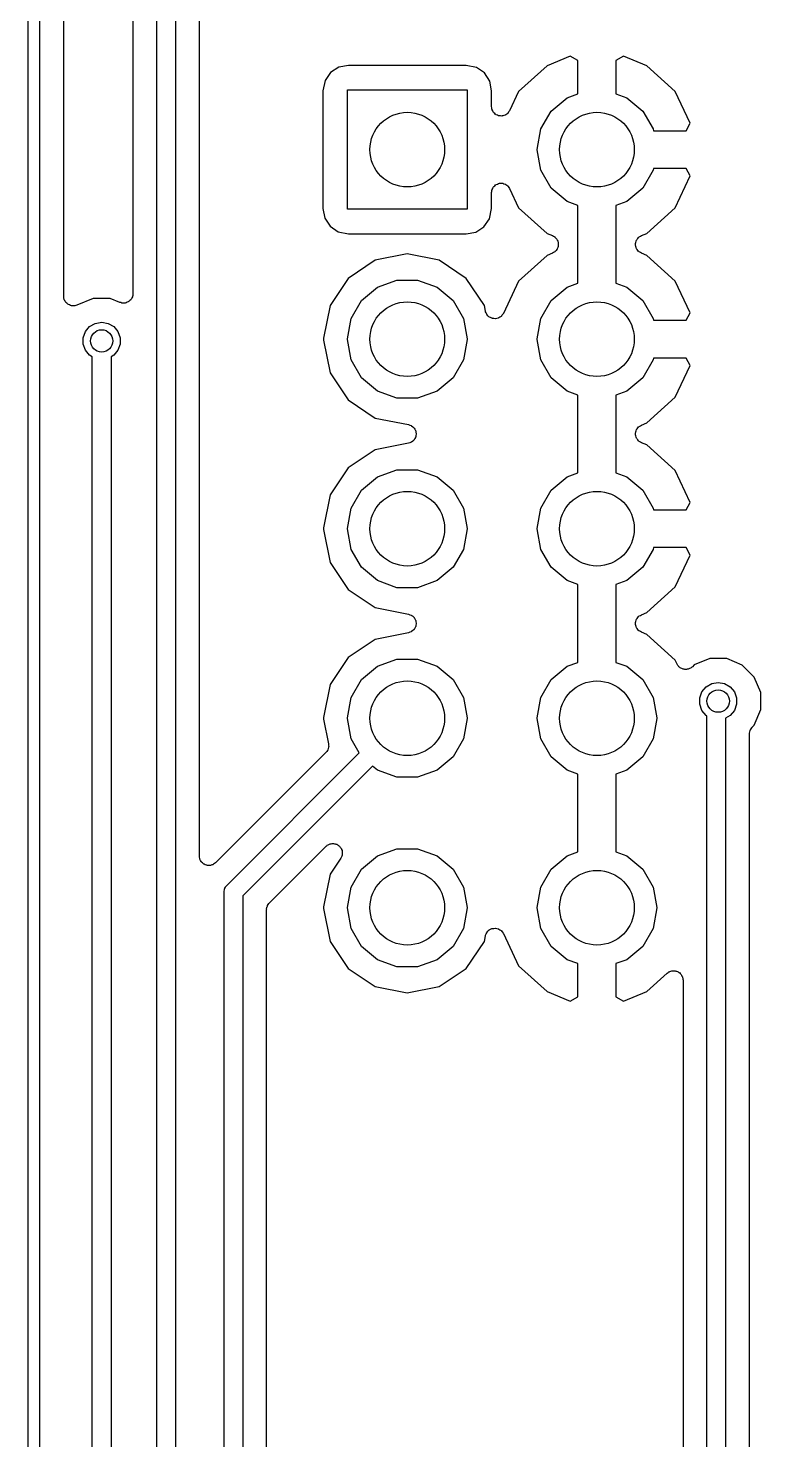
# Model space of a CAD drawing. Extents: x 25 to 125, y -125 to -25.
# Drawn here: x 24.93 to 34.73, y -82.29 to -63.37 of the extents above; entities that cross this region are included whole.
import ezdxf

# ---------------------------------------------------------------- set-up
doc = ezdxf.new("R2010")
doc.units = 0
doc.header["$MEASUREMENT"] = 0
doc.layers.add('BLACK', color=7, linetype='CONTINUOUS')

msp = doc.modelspace()

# ---------------------------------------------------------------- linework, layer by layer
at = {"layer": 'Black'}
for p, q in [((24.925, -125), (24.925, -25)), ((25.075, -25.075), (25.075, -124.925)), ((25.4, -66.9673), (25.4, -42.7004)), ((26.3266, -51.8285), (26.3266, -66.9304)), ((26.6466, -95.2157), (26.6466, -51.816)), ((26.8966, -51.8678), (26.8966, -95.1639)), ((27.2166, -74.4675), (27.2166, -52.0529)), ((32.1832, -63.7488), (31.8715, -63.8779)), ((32.286, -63.8052), (32.1832, -63.7488)), ((32.8968, -63.7488), (32.794, -63.8052)), ((33.2085, -63.8779), (32.8968, -63.7488)), ((29.0822, -63.8956), (28.9726, -63.9662)), ((29.2118, -63.8712), (29.0822, -63.8956)), ((30.7873, -63.8712), (29.2118, -63.8712)), ((30.9269, -63.8995), (30.7873, -63.8712)), ((31.0338, -63.9726), (30.9269, -63.8995)), ((31.8715, -63.8779), (31.4916, -64.222)), ((32.286, -64.251), (32.286, -63.8052)), ((32.794, -63.8052), (32.794, -64.251)), ((33.5884, -64.222), (33.2085, -63.8779)), ((28.8995, -64.0731), (28.8712, -64.2127)), ((28.9726, -63.9662), (28.8995, -64.0731)), ((31.1044, -64.0822), (31.0338, -63.9726)), ((31.1288, -64.2118), (31.1044, -64.0822)), ((28.8712, -64.2127), (28.8712, -65.7882)), ((29.2, -65.8), (29.2, -64.2)), ((29.2, -64.2), (30.8, -64.2)), ((30.8, -64.2), (30.8, -65.8)), ((31.1288, -64.4235), (31.1288, -64.2118)), ((31.4916, -64.222), (31.3705, -64.4778)), ((31.9272, -64.4827), (32.14, -64.3041)), ((32.14, -64.3041), (32.286, -64.251)), ((32.794, -64.251), (32.94, -64.3041)), ((32.94, -64.3041), (33.1528, -64.4827)), ((33.7895, -64.6468), (33.5884, -64.222)), ((31.1316, -64.4394), (31.1288, -64.4235)), ((31.1329, -64.4556), (31.1316, -64.4394)), ((31.1354, -64.461), (31.1329, -64.4556)), ((31.1364, -64.4669), (31.1354, -64.461)), ((31.1445, -64.481), (31.1364, -64.4669)), ((31.1513, -64.4957), (31.1445, -64.481)), ((31.1555, -64.4999), (31.1513, -64.4957)), ((31.1585, -64.5051), (31.1555, -64.4999)), ((31.1709, -64.5155), (31.1585, -64.5051)), ((31.353, -64.5051), (31.3485, -64.5089)), ((31.3612, -64.491), (31.353, -64.5051)), ((31.3705, -64.4778), (31.3612, -64.491)), ((31.7882, -64.7233), (31.9272, -64.4827)), ((33.1528, -64.4827), (33.2918, -64.7233)), ((31.1823, -64.5271), (31.1709, -64.5155)), ((31.1877, -64.5296), (31.1823, -64.5271)), ((31.1923, -64.5334), (31.1877, -64.5296)), ((31.2075, -64.539), (31.1923, -64.5334)), ((31.2222, -64.5459), (31.2075, -64.539)), ((31.2281, -64.5465), (31.2222, -64.5459)), ((31.2337, -64.5485), (31.2281, -64.5465)), ((31.2499, -64.5485), (31.2337, -64.5485)), ((31.2661, -64.55), (31.2499, -64.5485)), ((31.2719, -64.5485), (31.2661, -64.55)), ((31.2778, -64.5485), (31.2719, -64.5485)), ((31.2931, -64.543), (31.2778, -64.5485)), ((31.3088, -64.5389), (31.2931, -64.543)), ((31.3137, -64.5355), (31.3088, -64.5389)), ((31.3193, -64.5334), (31.3137, -64.5355)), ((31.3317, -64.523), (31.3193, -64.5334)), ((31.345, -64.5138), (31.3317, -64.523)), ((31.3485, -64.5089), (31.345, -64.5138)), ((33.7353, -64.746), (33.7895, -64.6468)), ((31.74, -64.9969), (31.7882, -64.7233)), ((33.2918, -64.7233), (33.2958, -64.746)), ((33.2958, -64.746), (33.7353, -64.746)), ((31.74, -65.0031), (31.74, -64.9969)), ((31.7882, -65.2767), (31.74, -65.0031)), ((33.2958, -65.254), (33.2918, -65.2767)), ((33.7353, -65.254), (33.2958, -65.254)), ((33.7895, -65.3532), (33.7353, -65.254)), ((31.2281, -65.4535), (31.2337, -65.4515)), ((31.2337, -65.4515), (31.2499, -65.4515)), ((31.2499, -65.4515), (31.2661, -65.45)), ((31.2661, -65.45), (31.2719, -65.4515)), ((31.2719, -65.4515), (31.2778, -65.4515)), ((31.2778, -65.4515), (31.2931, -65.457)), ((31.9272, -65.5173), (31.7882, -65.2767)), ((33.2918, -65.2767), (33.1528, -65.5173)), ((33.5884, -65.778), (33.7895, -65.3532)), ((31.1288, -65.5765), (31.1316, -65.5606)), ((31.1288, -65.7873), (31.1288, -65.5765)), ((31.1316, -65.5606), (31.1329, -65.5444)), ((31.1329, -65.5444), (31.1354, -65.539)), ((31.1354, -65.539), (31.1364, -65.5331)), ((31.1364, -65.5331), (31.1445, -65.519)), ((31.1445, -65.519), (31.1513, -65.5043)), ((31.1513, -65.5043), (31.1555, -65.5001)), ((31.1555, -65.5001), (31.1585, -65.4949)), ((31.1585, -65.4949), (31.1709, -65.4845)), ((31.1709, -65.4845), (31.1823, -65.4729)), ((31.1823, -65.4729), (31.1877, -65.4704)), ((31.1877, -65.4704), (31.1923, -65.4666)), ((31.1923, -65.4666), (31.2075, -65.461)), ((31.2075, -65.461), (31.2222, -65.4541)), ((31.2222, -65.4541), (31.2281, -65.4535)), ((31.2931, -65.457), (31.3088, -65.4611)), ((31.3088, -65.4611), (31.3137, -65.4645)), ((31.3137, -65.4645), (31.3193, -65.4666)), ((31.3193, -65.4666), (31.3317, -65.477)), ((31.3317, -65.477), (31.345, -65.4862)), ((31.345, -65.4862), (31.3485, -65.4911)), ((31.3485, -65.4911), (31.353, -65.4949)), ((31.353, -65.4949), (31.3612, -65.509)), ((31.3612, -65.509), (31.3705, -65.5222)), ((31.3705, -65.5222), (31.4916, -65.778)), ((32.14, -65.6959), (31.9272, -65.5173)), ((33.1528, -65.5173), (32.94, -65.6959)), ((28.8712, -65.7882), (28.8956, -65.9178)), ((30.8, -65.8), (29.2, -65.8)), ((31.1005, -65.9269), (31.1288, -65.7873)), ((31.4916, -65.778), (31.8715, -66.1221)), ((32.286, -65.749), (32.14, -65.6959)), ((32.286, -66.2666), (32.286, -65.749)), ((32.94, -65.6959), (32.794, -65.749)), ((32.794, -65.749), (32.794, -66.2666)), ((33.2085, -66.1221), (33.5884, -65.778)), ((28.8956, -65.9178), (28.9662, -66.0274)), ((31.0274, -66.0338), (31.1005, -65.9269)), ((28.9662, -66.0274), (29.0731, -66.1005)), ((29.0731, -66.1005), (29.2127, -66.1288)), ((29.2127, -66.1288), (30.7882, -66.1288)), ((30.7882, -66.1288), (30.9178, -66.1044)), ((30.9178, -66.1044), (31.0274, -66.0338)), ((31.8715, -66.1221), (31.9452, -66.1527)), ((31.9452, -66.1527), (31.9592, -66.1616)), ((31.9592, -66.1616), (31.974, -66.1692)), ((31.974, -66.1692), (31.9777, -66.1734)), ((31.9777, -66.1734), (31.9824, -66.1764)), ((31.9824, -66.1764), (31.9925, -66.1895)), ((31.9925, -66.1895), (32.0038, -66.2018)), ((32.0038, -66.2018), (32.0059, -66.2069)), ((32.0059, -66.2069), (32.0093, -66.2114)), ((33.0707, -66.2114), (33.0741, -66.2069)), ((33.0741, -66.2069), (33.0762, -66.2018)), ((33.0762, -66.2018), (33.0875, -66.1895)), ((33.0875, -66.1895), (33.0976, -66.1764)), ((33.0976, -66.1764), (33.1023, -66.1734)), ((33.1023, -66.1734), (33.106, -66.1692)), ((33.106, -66.1692), (33.1208, -66.1616)), ((33.1208, -66.1616), (33.1348, -66.1527)), ((33.1348, -66.1527), (33.2085, -66.1221)), ((31.9452, -66.3873), (31.8715, -66.4179)), ((31.9592, -66.3784), (31.9452, -66.3873)), ((31.974, -66.3708), (31.9592, -66.3784)), ((31.9777, -66.3666), (31.974, -66.3708)), ((31.9824, -66.3636), (31.9777, -66.3666)), ((31.9925, -66.3505), (31.9824, -66.3636)), ((32.0038, -66.3382), (31.9925, -66.3505)), ((32.0059, -66.3331), (32.0038, -66.3382)), ((32.0093, -66.3286), (32.0059, -66.3331)), ((32.0093, -66.2114), (32.0143, -66.2272)), ((32.0143, -66.3128), (32.0093, -66.3286)), ((32.0143, -66.2272), (32.0206, -66.2425)), ((32.0206, -66.2975), (32.0143, -66.3128)), ((32.0206, -66.2425), (32.0209, -66.2481)), ((32.0209, -66.2919), (32.0206, -66.2975)), ((32.0209, -66.2481), (32.0226, -66.2534)), ((32.0226, -66.2866), (32.0209, -66.2919)), ((32.0226, -66.2534), (32.0218, -66.27)), ((32.0218, -66.27), (32.0226, -66.2866)), ((32.2859, -66.2672), (32.286, -66.2666)), ((32.286, -66.268), (32.2859, -66.2672)), ((32.2859, -66.2728), (32.286, -66.272)), ((32.286, -66.2734), (32.2859, -66.2728)), ((32.286, -66.2699), (32.286, -66.268)), ((32.286, -66.27), (32.286, -66.2699)), ((32.286, -66.2701), (32.286, -66.27)), ((32.286, -66.272), (32.286, -66.2701)), ((32.286, -66.791), (32.286, -66.2734)), ((32.794, -66.2666), (32.7941, -66.2672)), ((32.7941, -66.2672), (32.794, -66.268)), ((32.794, -66.268), (32.794, -66.2699)), ((32.794, -66.2699), (32.794, -66.27)), ((32.794, -66.27), (32.794, -66.2701)), ((32.794, -66.2701), (32.794, -66.272)), ((32.794, -66.272), (32.7941, -66.2728)), ((32.7941, -66.2728), (32.794, -66.2734)), ((32.794, -66.2734), (32.794, -66.791)), ((33.0574, -66.2534), (33.0591, -66.2481)), ((33.0582, -66.27), (33.0574, -66.2534)), ((33.0574, -66.2866), (33.0582, -66.27)), ((33.0591, -66.2919), (33.0574, -66.2866)), ((33.0591, -66.2481), (33.0594, -66.2425)), ((33.0594, -66.2975), (33.0591, -66.2919)), ((33.0594, -66.2425), (33.0657, -66.2272)), ((33.0657, -66.3128), (33.0594, -66.2975)), ((33.0657, -66.2272), (33.0707, -66.2114)), ((33.0707, -66.3286), (33.0657, -66.3128)), ((33.0741, -66.3331), (33.0707, -66.3286)), ((33.0762, -66.3382), (33.0741, -66.3331)), ((33.0875, -66.3505), (33.0762, -66.3382)), ((33.0976, -66.3636), (33.0875, -66.3505)), ((33.1023, -66.3666), (33.0976, -66.3636)), ((33.106, -66.3708), (33.1023, -66.3666)), ((33.1208, -66.3784), (33.106, -66.3708)), ((33.1348, -66.3873), (33.1208, -66.3784)), ((33.2085, -66.4179), (33.1348, -66.3873)), ((29.5723, -66.4831), (29.2098, -66.7254)), ((30, -66.3981), (29.5723, -66.4831)), ((30.4277, -66.4831), (30, -66.3981)), ((30.7902, -66.7254), (30.4277, -66.4831)), ((31.8715, -66.4179), (31.4916, -66.762)), ((33.5884, -66.762), (33.2085, -66.4179)), ((29.2098, -66.7254), (28.9676, -67.0879)), ((29.6, -66.8441), (29.8611, -66.7491)), ((29.8611, -66.7491), (30.1389, -66.7491)), ((30.1389, -66.7491), (30.4, -66.8441)), ((31.0324, -67.0879), (30.7902, -66.7254)), ((31.4916, -66.762), (31.2871, -67.1942)), ((33.7895, -67.1868), (33.5884, -66.762)), ((26.3236, -66.958), (26.3204, -66.9656)), ((26.3242, -66.9441), (26.3236, -66.958)), ((26.3266, -66.9304), (26.3242, -66.9441)), ((29.3872, -67.0227), (29.6, -66.8441)), ((30.4, -66.8441), (30.6128, -67.0227)), ((31.9272, -67.0227), (32.14, -66.8441)), ((32.14, -66.8441), (32.286, -66.791)), ((32.794, -66.791), (32.94, -66.8441)), ((32.94, -66.8441), (33.1528, -67.0227)), ((25.4024, -66.9809), (25.4, -66.9673)), ((25.403, -66.9947), (25.4024, -66.9809)), ((25.4062, -67.0024), (25.403, -66.9947)), ((25.4077, -67.0107), (25.4062, -67.0024)), ((25.4146, -67.0227), (25.4077, -67.0107)), ((25.4198, -67.0354), (25.4146, -67.0227)), ((25.4255, -67.0416), (25.4198, -67.0354)), ((25.4297, -67.0489), (25.4255, -67.0416)), ((25.4403, -67.0578), (25.4297, -67.0489)), ((25.4496, -67.068), (25.4403, -67.0578)), ((25.4571, -67.0718), (25.4496, -67.068)), ((25.4635, -67.0773), (25.4571, -67.0718)), ((25.4765, -67.082), (25.4635, -67.0773)), ((25.4887, -67.0884), (25.4765, -67.082)), ((25.497, -67.0895), (25.4887, -67.0884)), ((25.5049, -67.0923), (25.497, -67.0895)), ((25.5187, -67.0923), (25.5049, -67.0923)), ((25.5324, -67.0942), (25.5187, -67.0923)), ((25.5406, -67.0923), (25.5324, -67.0942)), ((25.5491, -67.0923), (25.5406, -67.0923)), ((25.562, -67.0876), (25.5491, -67.0923)), ((25.5755, -67.0846), (25.562, -67.0876)), ((25.7951, -66.9939), (25.5755, -67.0846)), ((26.0219, -66.9941), (25.7951, -66.9939)), ((26.1509, -67.0477), (26.0219, -66.9941)), ((26.1645, -67.0507), (26.1509, -67.0477)), ((26.1775, -67.0555), (26.1645, -67.0507)), ((26.1858, -67.0555), (26.1775, -67.0555)), ((26.1939, -67.0573), (26.1858, -67.0555)), ((26.2077, -67.0555), (26.1939, -67.0573)), ((26.2217, -67.0555), (26.2077, -67.0555)), ((26.2295, -67.0526), (26.2217, -67.0555)), ((26.2377, -67.0515), (26.2295, -67.0526)), ((26.25, -67.0451), (26.2377, -67.0515)), ((26.2631, -67.0404), (26.25, -67.0451)), ((26.2695, -67.035), (26.2631, -67.0404)), ((26.2768, -67.0312), (26.2695, -67.035)), ((26.2862, -67.021), (26.2768, -67.0312)), ((26.2969, -67.012), (26.2862, -67.021)), ((26.301, -67.0048), (26.2969, -67.012)), ((26.3067, -66.9987), (26.301, -67.0048)), ((26.312, -66.9859), (26.3067, -66.9987)), ((26.3189, -66.9738), (26.312, -66.9859)), ((26.3204, -66.9656), (26.3189, -66.9738)), ((28.9676, -67.0879), (28.88, -67.5281)), ((29.2482, -67.2633), (29.3872, -67.0227)), ((30.6128, -67.0227), (30.7518, -67.2633)), ((31.0477, -67.1646), (31.0324, -67.0879)), ((31.7882, -67.2633), (31.9272, -67.0227)), ((33.1528, -67.0227), (33.2918, -67.2633)), ((25.7467, -67.3718), (25.8222, -67.3282)), ((25.8222, -67.3282), (25.908, -67.313)), ((25.908, -67.313), (25.9938, -67.3282)), ((25.9938, -67.3282), (26.0693, -67.3718)), ((29.2, -67.5369), (29.2482, -67.2633)), ((30.7518, -67.2633), (30.8, -67.5369)), ((31.0491, -67.1682), (31.0477, -67.1646)), ((31.0494, -67.172), (31.0491, -67.1682)), ((31.0571, -67.1887), (31.0494, -67.172)), ((31.0637, -67.2057), (31.0571, -67.1887)), ((31.0662, -67.2086), (31.0637, -67.2057)), ((31.0678, -67.2121), (31.0662, -67.2086)), ((31.0807, -67.2251), (31.0678, -67.2121)), ((31.0928, -67.2389), (31.0807, -67.2251)), ((31.0961, -67.2408), (31.0928, -67.2389)), ((31.0988, -67.2435), (31.0961, -67.2408)), ((31.1154, -67.2513), (31.0988, -67.2435)), ((31.1314, -67.2601), (31.1154, -67.2513)), ((31.1352, -67.2607), (31.1314, -67.2601)), ((31.1387, -67.2623), (31.1352, -67.2607)), ((31.1569, -67.264), (31.1387, -67.2623)), ((31.175, -67.2668), (31.1569, -67.264)), ((31.1788, -67.2661), (31.175, -67.2668)), ((31.1826, -67.2664), (31.1788, -67.2661)), ((31.2003, -67.2618), (31.1826, -67.2664)), ((31.2183, -67.2582), (31.2003, -67.2618)), ((31.2216, -67.2562), (31.2183, -67.2582)), ((31.2253, -67.2553), (31.2216, -67.2562)), ((31.2403, -67.2449), (31.2253, -67.2553)), ((31.256, -67.2353), (31.2403, -67.2449)), ((31.2584, -67.2324), (31.256, -67.2353)), ((31.2616, -67.2302), (31.2584, -67.2324)), ((31.2721, -67.2152), (31.2616, -67.2302)), ((31.2836, -67.201), (31.2721, -67.2152)), ((31.2848, -67.1973), (31.2836, -67.201)), ((31.2871, -67.1942), (31.2848, -67.1973)), ((31.74, -67.5369), (31.7882, -67.2633)), ((33.2918, -67.2633), (33.2958, -67.286)), ((33.2958, -67.286), (33.7353, -67.286)), ((33.7353, -67.286), (33.7895, -67.1868)), ((25.6609, -67.5204), (25.6907, -67.4385)), ((25.6609, -67.6076), (25.6609, -67.5204)), ((25.6907, -67.4385), (25.7467, -67.3718)), ((26.0693, -67.3718), (26.1253, -67.4385)), ((26.1253, -67.4385), (26.1551, -67.5204)), ((26.1551, -67.5204), (26.1551, -67.6076)), ((28.88, -67.5281), (28.88, -67.5519)), ((25.6907, -67.6895), (25.6609, -67.6076)), ((25.7467, -67.7562), (25.6907, -67.6895)), ((26.1253, -67.6895), (26.0693, -67.7562)), ((26.1551, -67.6076), (26.1253, -67.6895)), ((28.88, -67.5519), (28.9676, -67.9921)), ((29.2, -67.5431), (29.2, -67.5369)), ((29.2482, -67.8167), (29.2, -67.5431)), ((30.8, -67.5431), (30.7518, -67.8167)), ((30.8, -67.5369), (30.8, -67.5431)), ((31.74, -67.5431), (31.74, -67.5369)), ((31.7882, -67.8167), (31.74, -67.5431)), ((25.783, -67.7772), (25.7467, -67.7562)), ((25.783, -110.794), (25.783, -67.7772)), ((26.0693, -67.7562), (26.033, -67.7772)), ((26.033, -67.7772), (26.033, -110.742)), ((29.3872, -68.0573), (29.2482, -67.8167)), ((30.7518, -67.8167), (30.6128, -68.0573)), ((31.9272, -68.0573), (31.7882, -67.8167)), ((33.2918, -67.8167), (33.1528, -68.0573)), ((33.2958, -67.794), (33.2918, -67.8167)), ((33.7353, -67.794), (33.2958, -67.794)), ((33.5884, -68.318), (33.7895, -67.8932)), ((33.7895, -67.8932), (33.7353, -67.794)), ((28.9676, -67.9921), (29.2098, -68.3546)), ((29.6, -68.2359), (29.3872, -68.0573)), ((30.6128, -68.0573), (30.4, -68.2359)), ((32.14, -68.2359), (31.9272, -68.0573)), ((33.1528, -68.0573), (32.94, -68.2359)), ((29.8611, -68.3309), (29.6, -68.2359)), ((30.4, -68.2359), (30.1389, -68.3309)), ((32.286, -68.289), (32.14, -68.2359)), ((32.286, -68.8066), (32.286, -68.289)), ((32.94, -68.2359), (32.794, -68.289)), ((32.794, -68.289), (32.794, -68.8066)), ((29.2098, -68.3546), (29.5723, -68.5969)), ((30.1389, -68.3309), (29.8611, -68.3309)), ((33.2085, -68.6621), (33.5884, -68.318)), ((29.5723, -68.5969), (30.0176, -68.6854)), ((33.1348, -68.6927), (33.2085, -68.6621)), ((30.0176, -68.6854), (30.0356, -68.6924)), ((30.0356, -68.6924), (30.0539, -68.6987)), ((30.0539, -68.6987), (30.0561, -68.7004)), ((30.0561, -68.7004), (30.0587, -68.7014)), ((30.0587, -68.7014), (30.0732, -68.7142)), ((30.0732, -68.7142), (30.0883, -68.7263)), ((30.0883, -68.7263), (30.0897, -68.7287)), ((30.0897, -68.7287), (30.0919, -68.7305)), ((30.0919, -68.7305), (30.1012, -68.7475)), ((30.1012, -68.7475), (30.1112, -68.764)), ((30.1112, -68.856), (30.1012, -68.8725)), ((30.1112, -68.764), (30.1117, -68.7667)), ((30.1117, -68.8533), (30.1112, -68.856)), ((30.1117, -68.7667), (30.1131, -68.7692)), ((30.1131, -68.8508), (30.1117, -68.8533)), ((30.1131, -68.7692), (30.116, -68.7883)), ((30.116, -68.8317), (30.1131, -68.8508)), ((30.116, -68.7883), (30.1198, -68.8072)), ((30.1198, -68.8128), (30.116, -68.8317)), ((30.1198, -68.8072), (30.1194, -68.81)), ((30.1194, -68.81), (30.1198, -68.8128)), ((32.2859, -68.8072), (32.286, -68.8066)), ((32.286, -68.808), (32.2859, -68.8072)), ((32.2859, -68.8128), (32.286, -68.812)), ((32.286, -68.8134), (32.2859, -68.8128)), ((32.286, -68.8099), (32.286, -68.808)), ((32.286, -68.81), (32.286, -68.8099)), ((32.286, -68.8101), (32.286, -68.81)), ((32.286, -68.812), (32.286, -68.8101)), ((32.286, -69.331), (32.286, -68.8134)), ((32.794, -68.8066), (32.7941, -68.8072)), ((32.7941, -68.8072), (32.794, -68.808)), ((32.794, -68.808), (32.794, -68.8099)), ((32.794, -68.8099), (32.794, -68.81)), ((32.794, -68.81), (32.794, -68.8101)), ((32.794, -68.8101), (32.794, -68.812)), ((32.794, -68.812), (32.7941, -68.8128)), ((32.7941, -68.8128), (32.794, -68.8134)), ((32.794, -68.8134), (32.794, -69.331)), ((33.0574, -68.7934), (33.0591, -68.7881)), ((33.0582, -68.81), (33.0574, -68.7934)), ((33.0574, -68.8266), (33.0582, -68.81)), ((33.0591, -68.8319), (33.0574, -68.8266)), ((33.0591, -68.7881), (33.0594, -68.7825)), ((33.0594, -68.8375), (33.0591, -68.8319)), ((33.0594, -68.7825), (33.0657, -68.7672)), ((33.0657, -68.8528), (33.0594, -68.8375)), ((33.0657, -68.7672), (33.0707, -68.7514)), ((33.0707, -68.8686), (33.0657, -68.8528)), ((33.0707, -68.7514), (33.0741, -68.7469)), ((33.0741, -68.7469), (33.0762, -68.7418)), ((33.0762, -68.7418), (33.0875, -68.7295)), ((33.0875, -68.7295), (33.0976, -68.7164)), ((33.0976, -68.7164), (33.1023, -68.7134)), ((33.1023, -68.7134), (33.106, -68.7092)), ((33.106, -68.7092), (33.1208, -68.7016)), ((33.1208, -68.7016), (33.1348, -68.6927)), ((29.5723, -69.0231), (29.2098, -69.2654)), ((30.0176, -68.9346), (29.5723, -69.0231)), ((30.0356, -68.9276), (30.0176, -68.9346)), ((30.0539, -68.9213), (30.0356, -68.9276)), ((30.0561, -68.9196), (30.0539, -68.9213)), ((30.0587, -68.9186), (30.0561, -68.9196)), ((30.0732, -68.9058), (30.0587, -68.9186)), ((30.0883, -68.8937), (30.0732, -68.9058)), ((30.0897, -68.8913), (30.0883, -68.8937)), ((30.0919, -68.8895), (30.0897, -68.8913)), ((30.1012, -68.8725), (30.0919, -68.8895)), ((33.0741, -68.8731), (33.0707, -68.8686)), ((33.0762, -68.8782), (33.0741, -68.8731)), ((33.0875, -68.8905), (33.0762, -68.8782)), ((33.0976, -68.9036), (33.0875, -68.8905)), ((33.1023, -68.9066), (33.0976, -68.9036)), ((33.106, -68.9108), (33.1023, -68.9066)), ((33.1208, -68.9184), (33.106, -68.9108)), ((33.1348, -68.9273), (33.1208, -68.9184)), ((33.2085, -68.9579), (33.1348, -68.9273)), ((33.5884, -69.302), (33.2085, -68.9579)), ((29.2098, -69.2654), (28.9676, -69.6279)), ((29.3872, -69.5627), (29.6, -69.3841)), ((29.6, -69.3841), (29.8611, -69.2891)), ((29.8611, -69.2891), (30.1389, -69.2891)), ((30.1389, -69.2891), (30.4, -69.3841)), ((30.4, -69.3841), (30.6128, -69.5627)), ((31.9272, -69.5627), (32.14, -69.3841)), ((32.14, -69.3841), (32.286, -69.331)), ((32.794, -69.331), (32.94, -69.3841)), ((32.94, -69.3841), (33.1528, -69.5627)), ((33.7895, -69.7268), (33.5884, -69.302)), ((29.2482, -69.8033), (29.3872, -69.5627)), ((30.6128, -69.5627), (30.7518, -69.8033)), ((31.7882, -69.8033), (31.9272, -69.5627)), ((33.1528, -69.5627), (33.2918, -69.8033)), ((28.9676, -69.6279), (28.88, -70.0681)), ((33.7353, -69.826), (33.7895, -69.7268)), ((29.2, -70.0769), (29.2482, -69.8033)), ((30.7518, -69.8033), (30.8, -70.0769)), ((31.74, -70.0769), (31.7882, -69.8033)), ((33.2918, -69.8033), (33.2958, -69.826)), ((33.2958, -69.826), (33.7353, -69.826)), ((28.88, -70.0681), (28.88, -70.0919)), ((28.88, -70.0919), (28.9676, -70.5321)), ((29.2, -70.0831), (29.2, -70.0769)), ((29.2482, -70.3567), (29.2, -70.0831)), ((30.8, -70.0831), (30.7518, -70.3567)), ((30.8, -70.0769), (30.8, -70.0831)), ((31.74, -70.0831), (31.74, -70.0769)), ((31.7882, -70.3567), (31.74, -70.0831)), ((29.3872, -70.5973), (29.2482, -70.3567)), ((30.7518, -70.3567), (30.6128, -70.5973)), ((31.9272, -70.5973), (31.7882, -70.3567)), ((33.2918, -70.3567), (33.1528, -70.5973)), ((33.2958, -70.334), (33.2918, -70.3567)), ((33.7353, -70.334), (33.2958, -70.334)), ((33.7895, -70.4332), (33.7353, -70.334)), ((28.9676, -70.5321), (29.2098, -70.8946)), ((33.5884, -70.858), (33.7895, -70.4332)), ((29.6, -70.7759), (29.3872, -70.5973)), ((30.6128, -70.5973), (30.4, -70.7759)), ((32.14, -70.7759), (31.9272, -70.5973)), ((33.1528, -70.5973), (32.94, -70.7759)), ((29.2098, -70.8946), (29.5723, -71.1369)), ((29.8611, -70.8709), (29.6, -70.7759)), ((30.1389, -70.8709), (29.8611, -70.8709)), ((30.4, -70.7759), (30.1389, -70.8709)), ((32.286, -70.829), (32.14, -70.7759)), ((32.286, -71.3466), (32.286, -70.829)), ((32.94, -70.7759), (32.794, -70.829)), ((32.794, -70.829), (32.794, -71.3466)), ((33.2085, -71.2021), (33.5884, -70.858)), ((29.5723, -71.1369), (30.0176, -71.2254)), ((30.0176, -71.2254), (30.0356, -71.2324)), ((30.0356, -71.2324), (30.0539, -71.2387)), ((30.0539, -71.2387), (30.0561, -71.2404)), ((30.0561, -71.2404), (30.0587, -71.2414)), ((30.0587, -71.2414), (30.0732, -71.2542)), ((30.0732, -71.2542), (30.0883, -71.2663)), ((30.0883, -71.2663), (30.0897, -71.2687)), ((30.0897, -71.2687), (30.0919, -71.2705)), ((30.0919, -71.2705), (30.1012, -71.2875)), ((30.1012, -71.2875), (30.1112, -71.304)), ((30.1112, -71.304), (30.1117, -71.3067)), ((30.1117, -71.3067), (30.1131, -71.3092)), ((30.1131, -71.3092), (30.116, -71.3283)), ((33.0594, -71.3225), (33.0657, -71.3072)), ((33.0657, -71.3072), (33.0707, -71.2914)), ((33.0707, -71.2914), (33.0741, -71.2869)), ((33.0741, -71.2869), (33.0762, -71.2818)), ((33.0762, -71.2818), (33.0875, -71.2695)), ((33.0875, -71.2695), (33.0976, -71.2564)), ((33.0976, -71.2564), (33.1023, -71.2534)), ((33.1023, -71.2534), (33.106, -71.2492)), ((33.106, -71.2492), (33.1208, -71.2416)), ((33.1208, -71.2416), (33.1348, -71.2327)), ((33.1348, -71.2327), (33.2085, -71.2021)), ((30.0176, -71.4746), (29.5723, -71.5631)), ((30.0356, -71.4676), (30.0176, -71.4746)), ((30.0539, -71.4613), (30.0356, -71.4676)), ((30.0561, -71.4596), (30.0539, -71.4613)), ((30.0587, -71.4586), (30.0561, -71.4596)), ((30.0732, -71.4458), (30.0587, -71.4586)), ((30.0883, -71.4337), (30.0732, -71.4458)), ((30.0897, -71.4313), (30.0883, -71.4337)), ((30.0919, -71.4295), (30.0897, -71.4313)), ((30.1012, -71.4125), (30.0919, -71.4295)), ((30.1112, -71.396), (30.1012, -71.4125)), ((30.1117, -71.3933), (30.1112, -71.396)), ((30.1131, -71.3908), (30.1117, -71.3933)), ((30.116, -71.3717), (30.1131, -71.3908)), ((30.116, -71.3283), (30.1198, -71.3472)), ((30.1198, -71.3528), (30.116, -71.3717)), ((30.1198, -71.3472), (30.1194, -71.35)), ((30.1194, -71.35), (30.1198, -71.3528)), ((32.2859, -71.3472), (32.286, -71.3466)), ((32.286, -71.348), (32.2859, -71.3472)), ((32.2859, -71.3528), (32.286, -71.352)), ((32.286, -71.3534), (32.2859, -71.3528)), ((32.286, -71.3499), (32.286, -71.348)), ((32.286, -71.35), (32.286, -71.3499)), ((32.286, -71.3501), (32.286, -71.35)), ((32.286, -71.352), (32.286, -71.3501)), ((32.286, -71.871), (32.286, -71.3534)), ((32.794, -71.3466), (32.7941, -71.3472)), ((32.7941, -71.3472), (32.794, -71.348)), ((32.794, -71.348), (32.794, -71.3499)), ((32.794, -71.3499), (32.794, -71.35)), ((32.794, -71.35), (32.794, -71.3501)), ((32.794, -71.3501), (32.794, -71.352)), ((32.794, -71.352), (32.7941, -71.3528)), ((32.7941, -71.3528), (32.794, -71.3534)), ((32.794, -71.3534), (32.794, -71.871)), ((33.0574, -71.3334), (33.0591, -71.3281)), ((33.0582, -71.35), (33.0574, -71.3334)), ((33.0574, -71.3666), (33.0582, -71.35)), ((33.0591, -71.3719), (33.0574, -71.3666)), ((33.0591, -71.3281), (33.0594, -71.3225)), ((33.0594, -71.3775), (33.0591, -71.3719)), ((33.0657, -71.3928), (33.0594, -71.3775)), ((33.0707, -71.4086), (33.0657, -71.3928)), ((33.0741, -71.4131), (33.0707, -71.4086)), ((33.0762, -71.4182), (33.0741, -71.4131)), ((33.0875, -71.4305), (33.0762, -71.4182)), ((33.0976, -71.4436), (33.0875, -71.4305)), ((33.1023, -71.4466), (33.0976, -71.4436)), ((33.106, -71.4508), (33.1023, -71.4466)), ((33.1208, -71.4584), (33.106, -71.4508)), ((33.1348, -71.4673), (33.1208, -71.4584)), ((33.2085, -71.4979), (33.1348, -71.4673)), ((33.5884, -71.842), (33.2085, -71.4979)), ((29.5723, -71.5631), (29.2098, -71.8054)), ((29.2098, -71.8054), (28.9676, -72.1679)), ((29.6, -71.9241), (29.8611, -71.8291)), ((29.8611, -71.8291), (30.1389, -71.8291)), ((30.1389, -71.8291), (30.4, -71.9241)), ((32.14, -71.9241), (32.286, -71.871)), ((32.794, -71.871), (32.94, -71.9241)), ((33.613, -71.894), (33.5884, -71.842)), ((34.0501, -71.8199), (33.8405, -71.9065)), ((34.2769, -71.8201), (34.0501, -71.8199)), ((34.4863, -71.9071), (34.2769, -71.8201)), ((29.3872, -72.1027), (29.6, -71.9241)), ((30.4, -71.9241), (30.6128, -72.1027)), ((31.9272, -72.1027), (32.14, -71.9241)), ((32.94, -71.9241), (33.1528, -72.1027)), ((33.6192, -71.9027), (33.613, -71.894)), ((33.6237, -71.9124), (33.6192, -71.9027)), ((33.6318, -71.9205), (33.6237, -71.9124)), ((33.6385, -71.9299), (33.6318, -71.9205)), ((33.6473, -71.936), (33.6385, -71.9299)), ((33.6548, -71.9436), (33.6473, -71.936)), ((33.6653, -71.9485), (33.6548, -71.9436)), ((33.6748, -71.955), (33.6653, -71.9485)), ((33.6851, -71.9577), (33.6748, -71.955)), ((33.6948, -71.9623), (33.6851, -71.9577)), ((33.7063, -71.9633), (33.6948, -71.9623)), ((33.7174, -71.9662), (33.7063, -71.9633)), ((33.7281, -71.9652), (33.7174, -71.9662)), ((33.7387, -71.9661), (33.7281, -71.9652)), ((33.7499, -71.9632), (33.7387, -71.9661)), ((33.7613, -71.9621), (33.7499, -71.9632)), ((33.771, -71.9575), (33.7613, -71.9621)), ((33.7813, -71.9548), (33.771, -71.9575)), ((33.7908, -71.9482), (33.7813, -71.9548)), ((33.8012, -71.9432), (33.7908, -71.9482)), ((33.8087, -71.9356), (33.8012, -71.9432)), ((33.8175, -71.9295), (33.8087, -71.9356)), ((33.8405, -71.9065), (33.8175, -71.9295)), ((34.6465, -72.0675), (34.4863, -71.9071)), ((34.7331, -72.2771), (34.6465, -72.0675)), ((28.9676, -72.1679), (28.88, -72.6081)), ((29.2482, -72.3433), (29.3872, -72.1027)), ((30.6128, -72.1027), (30.7518, -72.3433)), ((31.7882, -72.3433), (31.9272, -72.1027)), ((33.1528, -72.1027), (33.2918, -72.3433)), ((33.9457, -72.2645), (34.0017, -72.1978)), ((34.0017, -72.1978), (34.0772, -72.1542)), ((34.0772, -72.1542), (34.163, -72.139)), ((34.163, -72.139), (34.2488, -72.1542)), ((34.2488, -72.1542), (34.3243, -72.1978)), ((34.3243, -72.1978), (34.3803, -72.2645)), ((29.2, -72.6169), (29.2482, -72.3433)), ((30.7518, -72.3433), (30.8, -72.6169)), ((31.74, -72.6169), (31.7882, -72.3433)), ((33.2918, -72.3433), (33.34, -72.6169)), ((33.9159, -72.3464), (33.9457, -72.2645)), ((33.9159, -72.4336), (33.9159, -72.3464)), ((33.9457, -72.5155), (33.9159, -72.4336)), ((34.3803, -72.2645), (34.4101, -72.3464)), ((34.4101, -72.4336), (34.3803, -72.5155)), ((34.4101, -72.3464), (34.4101, -72.4336)), ((34.7329, -72.5039), (34.7331, -72.2771)), ((28.88, -72.6081), (28.88, -72.6319)), ((28.88, -72.6319), (28.9462, -72.9647)), ((29.2, -72.6231), (29.2, -72.6169)), ((29.2482, -72.8967), (29.2, -72.6231)), ((30.8, -72.6231), (30.7518, -72.8967)), ((30.8, -72.6169), (30.8, -72.6231)), ((31.74, -72.6231), (31.74, -72.6169)), ((31.7882, -72.8967), (31.74, -72.6231)), ((33.34, -72.6231), (33.2918, -72.8967)), ((33.34, -72.6169), (33.34, -72.6231)), ((34.0017, -72.5822), (33.9457, -72.5155)), ((34.0126, -72.5885), (34.0017, -72.5822)), ((34.0126, -92.5068), (34.0126, -72.5885)), ((34.3243, -72.5822), (34.2626, -72.6179)), ((34.2626, -72.6179), (34.2626, -92.455)), ((34.3803, -72.5155), (34.3243, -72.5822)), ((34.6459, -72.7133), (34.7329, -72.5039)), ((34.5826, -72.8292), (34.5836, -72.8236)), ((34.5826, -89.2666), (34.5826, -72.8292)), ((34.5831, -72.818), (34.5874, -72.802)), ((34.5836, -72.8236), (34.5831, -72.818)), ((34.5874, -72.802), (34.5903, -72.7858)), ((34.5903, -72.7858), (34.5931, -72.7809)), ((34.5931, -72.7809), (34.5945, -72.7754)), ((34.5945, -72.7754), (34.604, -72.7619)), ((34.604, -72.7619), (34.6123, -72.7476)), ((34.6123, -72.7476), (34.6166, -72.7439)), ((34.6166, -72.7439), (34.6199, -72.7393)), ((34.6199, -72.7393), (34.6459, -72.7133)), ((28.9471, -73.0088), (28.9414, -73.0258)), ((28.9462, -72.9647), (28.9466, -72.9826)), ((28.9466, -72.9826), (28.9481, -73.0005)), ((28.9481, -73.0005), (28.9471, -73.0046)), ((28.9471, -73.0046), (28.9471, -73.0088)), ((29.3574, -73.0858), (29.2482, -72.8967)), ((30.7518, -72.8967), (30.6128, -73.1373)), ((31.9272, -73.1373), (31.7882, -72.8967)), ((33.2918, -72.8967), (33.1528, -73.1373)), ((28.9114, -73.0792), (27.4334, -74.5573)), ((27.5832, -74.86), (29.3574, -73.0858)), ((28.9217, -73.0645), (28.9114, -73.0792)), ((28.933, -73.0505), (28.9217, -73.0645)), ((28.9343, -73.0466), (28.933, -73.0505)), ((28.9367, -73.0431), (28.9343, -73.0466)), ((28.9414, -73.0258), (28.9367, -73.0431)), ((30.6128, -73.1373), (30.4, -73.3159)), ((32.14, -73.3159), (31.9272, -73.1373)), ((33.1528, -73.1373), (32.94, -73.3159)), ((29.5352, -73.2615), (27.7966, -75.0002)), ((29.6, -73.3159), (29.5352, -73.2615)), ((29.8611, -73.4109), (29.6, -73.3159)), ((30.4, -73.3159), (30.1389, -73.4109)), ((32.286, -73.369), (32.14, -73.3159)), ((32.286, -73.8866), (32.286, -73.369)), ((32.94, -73.3159), (32.794, -73.369)), ((32.794, -73.369), (32.794, -73.8866)), ((30.1389, -73.4109), (29.8611, -73.4109)), ((32.2859, -73.8872), (32.286, -73.8866)), ((32.286, -73.888), (32.2859, -73.8872)), ((32.2859, -73.8928), (32.286, -73.892)), ((32.286, -73.8934), (32.2859, -73.8928)), ((32.286, -73.8899), (32.286, -73.888)), ((32.286, -73.89), (32.286, -73.8899)), ((32.286, -73.8901), (32.286, -73.89)), ((32.286, -73.892), (32.286, -73.8901)), ((32.286, -74.411), (32.286, -73.8934)), ((32.794, -73.8866), (32.7941, -73.8872)), ((32.7941, -73.8872), (32.794, -73.888)), ((32.794, -73.888), (32.794, -73.8899)), ((32.794, -73.8899), (32.794, -73.89)), ((32.794, -73.89), (32.794, -73.8901)), ((32.794, -73.8901), (32.794, -73.892)), ((32.794, -73.892), (32.7941, -73.8928)), ((32.7941, -73.8928), (32.794, -73.8934)), ((32.794, -73.8934), (32.794, -74.411)), ((28.1538, -75.0955), (28.9139, -74.3354)), ((28.9139, -74.3354), (28.9219, -74.3299)), ((28.9219, -74.3299), (28.9286, -74.3228)), ((28.9286, -74.3228), (28.9398, -74.3173)), ((28.9398, -74.3173), (28.95, -74.3101)), ((28.95, -74.3101), (28.9594, -74.3076)), ((28.9594, -74.3076), (28.9682, -74.3033)), ((28.9682, -74.3033), (28.9806, -74.302)), ((28.9806, -74.302), (28.9926, -74.2987)), ((28.9926, -74.2987), (29.0023, -74.2996)), ((29.0023, -74.2996), (29.012, -74.2985)), ((29.012, -74.2985), (29.0241, -74.3015)), ((29.0241, -74.3015), (29.0366, -74.3026)), ((29.0366, -74.3026), (29.0454, -74.3067)), ((29.0454, -74.3067), (29.0548, -74.309)), ((29.0548, -74.309), (29.0652, -74.3159)), ((29.0652, -74.3159), (29.0765, -74.3212)), ((29.0765, -74.3212), (29.0834, -74.3281)), ((29.0834, -74.3281), (29.0915, -74.3335)), ((29.0915, -74.3335), (29.0989, -74.3436)), ((27.2195, -74.4838), (27.2166, -74.4675)), ((27.2209, -74.5003), (27.2195, -74.4838)), ((27.2233, -74.5054), (27.2209, -74.5003)), ((27.2243, -74.5109), (27.2233, -74.5054)), ((27.2326, -74.5253), (27.2243, -74.5109)), ((27.2396, -74.5403), (27.2326, -74.5253)), ((29.1093, -74.4958), (28.9676, -74.7079)), ((29.0989, -74.3436), (29.1077, -74.3524)), ((29.1077, -74.3524), (29.1118, -74.3612)), ((29.1132, -74.4869), (29.1093, -74.4958)), ((29.1118, -74.3612), (29.1176, -74.3691)), ((29.1188, -74.4789), (29.1132, -74.4869)), ((29.1176, -74.3691), (29.1211, -74.381)), ((29.122, -74.4668), (29.1188, -74.4789)), ((29.1211, -74.381), (29.1264, -74.3924)), ((29.1271, -74.4554), (29.122, -74.4668)), ((29.1264, -74.3924), (29.1272, -74.4021)), ((29.1277, -74.4457), (29.1271, -74.4554)), ((29.1272, -74.4021), (29.1299, -74.4114)), ((29.1302, -74.4363), (29.1277, -74.4457)), ((29.1299, -74.4114), (29.1291, -74.4239)), ((29.1291, -74.4239), (29.1302, -74.4363)), ((29.3872, -74.6427), (29.6, -74.4641)), ((29.6, -74.4641), (29.8611, -74.3691)), ((29.8611, -74.3691), (30.1389, -74.3691)), ((30.1389, -74.3691), (30.4, -74.4641)), ((30.4, -74.4641), (30.6128, -74.6427)), ((31.9272, -74.6427), (32.14, -74.4641)), ((32.14, -74.4641), (32.286, -74.411)), ((32.794, -74.411), (32.94, -74.4641)), ((32.94, -74.4641), (33.1528, -74.6427)), ((27.2435, -74.5443), (27.2396, -74.5403)), ((27.2463, -74.5491), (27.2435, -74.5443)), ((27.259, -74.5598), (27.2463, -74.5491)), ((27.2708, -74.5715), (27.259, -74.5598)), ((27.2758, -74.5739), (27.2708, -74.5715)), ((27.2801, -74.5775), (27.2758, -74.5739)), ((27.2957, -74.5831), (27.2801, -74.5775)), ((27.3107, -74.5901), (27.2957, -74.5831)), ((27.3163, -74.5906), (27.3107, -74.5901)), ((27.3215, -74.5925), (27.3163, -74.5906)), ((27.3381, -74.5925), (27.3215, -74.5925)), ((27.3547, -74.594), (27.3381, -74.5925)), ((27.3601, -74.5925), (27.3547, -74.594)), ((27.3657, -74.5925), (27.3601, -74.5925)), ((27.3812, -74.5869), (27.3657, -74.5925)), ((27.3973, -74.5826), (27.3812, -74.5869)), ((27.4018, -74.5794), (27.3973, -74.5826)), ((27.4071, -74.5775), (27.4018, -74.5794)), ((27.4198, -74.5668), (27.4071, -74.5775)), ((27.4334, -74.5573), (27.4198, -74.5668)), ((28.9676, -74.7079), (28.88, -75.1481)), ((29.2482, -74.8833), (29.3872, -74.6427)), ((30.6128, -74.6427), (30.7518, -74.8833)), ((31.7882, -74.8833), (31.9272, -74.6427)), ((33.1528, -74.6427), (33.2918, -74.8833)), ((27.5513, -74.9217), (27.5542, -74.9056)), ((27.5542, -74.9056), (27.5569, -74.9009)), ((27.5569, -74.9009), (27.5583, -74.8956)), ((27.5583, -74.8956), (27.5677, -74.8822)), ((27.5677, -74.8822), (27.5759, -74.868)), ((27.5759, -74.868), (27.5801, -74.8645)), ((27.5801, -74.8645), (27.5832, -74.86)), ((29.2, -75.1569), (29.2482, -74.8833)), ((30.7518, -74.8833), (30.8, -75.1569)), ((31.74, -75.1569), (31.7882, -74.8833)), ((33.2918, -74.8833), (33.34, -75.1569)), ((27.5466, -74.9484), (27.5476, -74.943)), ((27.5466, -94.7778), (27.5466, -74.9484)), ((27.5471, -74.9375), (27.5513, -74.9217)), ((27.5476, -74.943), (27.5471, -74.9375)), ((27.7966, -75.0002), (27.7966, -94.726)), ((28.1506, -75.1001), (28.1538, -75.0955)), ((28.1166, -75.1853), (28.1176, -75.1798)), ((28.1166, -94.5408), (28.1166, -75.1853)), ((28.1171, -75.1742), (28.1214, -75.1582)), ((28.1176, -75.1798), (28.1171, -75.1742)), ((28.1214, -75.1582), (28.1243, -75.1419)), ((28.1243, -75.1419), (28.1271, -75.137)), ((28.1271, -75.137), (28.1285, -75.1316)), ((28.1285, -75.1316), (28.138, -75.118)), ((28.138, -75.118), (28.1463, -75.1037)), ((28.1463, -75.1037), (28.1506, -75.1001)), ((28.88, -75.1481), (28.88, -75.1719)), ((28.88, -75.1719), (28.9676, -75.6121)), ((29.2, -75.1631), (29.2, -75.1569)), ((29.2482, -75.4367), (29.2, -75.1631)), ((30.8, -75.1631), (30.7518, -75.4367)), ((30.8, -75.1569), (30.8, -75.1631)), ((31.74, -75.1631), (31.74, -75.1569)), ((31.7882, -75.4367), (31.74, -75.1631)), ((33.34, -75.1631), (33.2918, -75.4367)), ((33.34, -75.1569), (33.34, -75.1631)), ((29.3872, -75.6773), (29.2482, -75.4367)), ((30.7518, -75.4367), (30.6128, -75.6773)), ((31.0678, -75.4879), (31.0807, -75.4749)), ((31.0807, -75.4749), (31.0928, -75.4611)), ((31.0928, -75.4611), (31.0961, -75.4592)), ((31.0961, -75.4592), (31.0988, -75.4565)), ((31.0988, -75.4565), (31.1154, -75.4487)), ((31.1154, -75.4487), (31.1314, -75.4399)), ((31.1314, -75.4399), (31.1352, -75.4393)), ((31.1352, -75.4393), (31.1387, -75.4377)), ((31.1387, -75.4377), (31.1569, -75.436)), ((31.1569, -75.436), (31.175, -75.4332)), ((31.175, -75.4332), (31.1788, -75.4339)), ((31.1788, -75.4339), (31.1826, -75.4336)), ((31.1826, -75.4336), (31.2003, -75.4382)), ((31.2003, -75.4382), (31.2183, -75.4418)), ((31.2183, -75.4418), (31.2216, -75.4438)), ((31.2216, -75.4438), (31.2253, -75.4447)), ((31.2253, -75.4447), (31.2403, -75.4551)), ((31.2403, -75.4551), (31.256, -75.4647)), ((31.256, -75.4647), (31.2584, -75.4676)), ((31.2584, -75.4676), (31.2616, -75.4698)), ((31.2616, -75.4698), (31.2721, -75.4848)), ((31.9272, -75.6773), (31.7882, -75.4367)), ((33.2918, -75.4367), (33.1528, -75.6773)), ((28.9676, -75.6121), (29.2098, -75.9746)), ((30.7902, -75.9746), (31.0324, -75.6121)), ((31.0324, -75.6121), (31.0477, -75.5354)), ((31.0477, -75.5354), (31.0491, -75.5318)), ((31.0491, -75.5318), (31.0494, -75.528)), ((31.0494, -75.528), (31.0571, -75.5113)), ((31.0571, -75.5113), (31.0637, -75.4942)), ((31.0637, -75.4942), (31.0662, -75.4914)), ((31.0662, -75.4914), (31.0678, -75.4879)), ((31.2721, -75.4848), (31.2836, -75.499)), ((31.2836, -75.499), (31.2848, -75.5027)), ((31.2848, -75.5027), (31.2871, -75.5058)), ((31.2871, -75.5058), (31.4916, -75.938)), ((29.6, -75.8559), (29.3872, -75.6773)), ((29.8611, -75.9509), (29.6, -75.8559)), ((30.4, -75.8559), (30.1389, -75.9509)), ((30.6128, -75.6773), (30.4, -75.8559)), ((32.14, -75.8559), (31.9272, -75.6773)), ((32.286, -75.909), (32.14, -75.8559)), ((32.94, -75.8559), (32.794, -75.909)), ((33.1528, -75.6773), (32.94, -75.8559)), ((29.2098, -75.9746), (29.5723, -76.2169)), ((30.1389, -75.9509), (29.8611, -75.9509)), ((30.4277, -76.2169), (30.7902, -75.9746)), ((31.4916, -75.938), (31.8715, -76.2821)), ((32.286, -76.3548), (32.286, -75.909)), ((32.794, -75.909), (32.794, -76.3548)), ((33.2085, -76.2821), (33.4803, -76.0359)), ((33.4803, -76.0359), (33.4918, -76.0287)), ((33.4918, -76.0287), (33.5021, -76.02)), ((33.5021, -76.02), (33.5103, -76.017)), ((33.5103, -76.017), (33.5177, -76.0124)), ((33.5177, -76.0124), (33.5309, -76.0095)), ((33.5309, -76.0095), (33.5435, -76.0049)), ((33.5435, -76.0049), (33.5523, -76.0049)), ((33.5523, -76.0049), (33.5608, -76.0031)), ((33.5608, -76.0031), (33.5742, -76.0049)), ((33.5742, -76.0049), (33.5877, -76.0049)), ((33.5877, -76.0049), (33.5958, -76.0079)), ((33.5958, -76.0079), (33.6045, -76.0091)), ((33.6045, -76.0091), (33.6164, -76.0154)), ((33.6164, -76.0154), (33.6291, -76.02)), ((33.6291, -76.02), (33.6358, -76.0256)), ((33.6358, -76.0256), (33.6435, -76.0297)), ((33.6435, -76.0297), (33.6526, -76.0397)), ((33.6526, -76.0397), (33.6629, -76.0484)), ((29.5723, -76.2169), (30, -76.3019)), ((30, -76.3019), (30.4277, -76.2169)), ((33.6629, -76.0484), (33.6672, -76.0559)), ((33.6672, -76.0559), (33.6731, -76.0624)), ((33.6731, -76.0624), (33.6782, -76.0749)), ((33.6782, -76.0749), (33.6849, -76.0866)), ((33.6849, -76.0866), (33.6865, -76.0951)), ((33.6865, -76.0951), (33.6897, -76.1032)), ((33.6897, -76.1032), (33.6903, -76.1167)), ((33.6903, -76.1167), (33.6926, -76.13)), ((33.6926, -76.13), (33.6926, -92.4943)), ((31.8715, -76.2821), (32.1832, -76.4112)), ((32.1832, -76.4112), (32.286, -76.3548)), ((32.794, -76.3548), (32.8968, -76.4112)), ((32.8968, -76.4112), (33.2085, -76.2821))]:
    msp.add_line(p, q, dxfattribs=at)
for centre, radius in [((30, -65), 0.5), ((30, -65), 0.5), ((32.54, -65), 0.5), ((32.54, -65), 0.5), ((30, -67.54), 0.5), ((30, -67.54), 0.5), ((32.54, -67.54), 0.5), ((32.54, -67.54), 0.5), ((25.908, -67.564), 0.15), ((30, -70.08), 0.5), ((30, -70.08), 0.5), ((32.54, -70.08), 0.5), ((32.54, -70.08), 0.5), ((30, -72.62), 0.5), ((30, -72.62), 0.5), ((32.54, -72.62), 0.5), ((32.54, -72.62), 0.5), ((34.163, -72.39), 0.15), ((30, -75.16), 0.5), ((30, -75.16), 0.5), ((32.54, -75.16), 0.5), ((32.54, -75.16), 0.5)]:
    msp.add_circle(centre, radius, dxfattribs=at)

doc.saveas('drawing.dxf')
